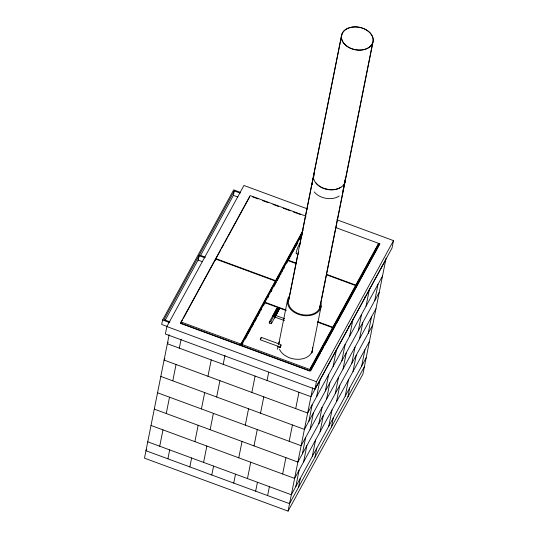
<?xml version="1.0" encoding="UTF-8"?>
<svg xmlns="http://www.w3.org/2000/svg" width="538" height="538" viewBox="0 0 538 538"><rect width="100%" height="100%" fill="white"/><g stroke="black" fill="none" stroke-linecap="round" stroke-linejoin="round"><path stroke-width="0.81" d="M272.631 316.727L272.558 316.223M278.697 308.442L275.402 314.468L274.831 314.125L276.028 314.569L274.77 317.992L275.126 316.209L279.074 308.926L278.126 308.099A1.291 0.888 28.7 0 0 276.747 308.55L269.262 322.249M274.918 312.538L276.747 308.55M275.597 315.846L279.074 308.926M275.846 315.456L275.779 314.952M240.654 192.436L233.674 189.867L162.577 319.989L161.689 324.448L167.116 326.452M307.709 208.986L243.943 185.476L166.861 326.559L165.374 333.99L314.945 389.135L392.027 248.052L393.513 240.62L336.835 219.726M169.147 334.744L144.487 458.161L288.072 511.1L362.908 374.125L386.102 258.065M181.071 322L180.835 323.19L240.661 345.248L275.086 282.242L275.328 281.051L215.496 258.993L181.071 322L240.903 344.058L240.661 345.248M159.719 446.224L162.987 429.875M166.255 413.534L169.517 397.185M172.785 380.837L176.054 364.495M179.315 348.147L181.118 339.155M165.072 320.453L198.045 260.096L198.939 255.637L204.917 257.843M198.421 259.41L199.161 255.698M167.91 458.82L169.692 449.902M215.261 260.184L215.496 258.993M215.489 259.773L215.725 258.583L250.15 195.576L306.041 216.182M200.432 255.732L233.405 195.375L234.299 190.916L240.278 193.122M189.847 466.903L191.629 457.986M194.897 441.644L198.159 425.296M201.427 408.947L204.696 392.605M207.957 376.257L211.226 359.909M203.593 462.398L206.861 446.056M210.123 429.707L213.391 413.359M216.659 397.017L219.928 380.669M223.189 364.327L224.985 355.336M211.784 474.993L213.566 466.076M286.008 310.5L264.723 302.652L241.898 344.428L241.656 345.618L309.464 370.615L332.289 328.839L332.524 327.649L317.548 322.127M264.723 302.652L263.687 305.308M296.418 263.707L287.749 260.506L264.945 302.242L264.709 303.432L265.51 301.966M233.721 483.084L235.503 474.166M238.764 457.818L242.033 441.476M245.301 425.128L248.563 408.779M251.831 392.437L255.099 376.089M303.17 230.089L275.55 280.641L275.315 281.831L302.531 232.012M287.736 261.286L287.971 260.096L301.973 234.474M247.467 478.578L250.735 462.229M253.997 445.888L257.265 429.539M260.533 413.191L263.795 396.849M267.063 380.5L268.697 372.33M277.433 349.263L278.079 346.035M278.65 344.454L287.42 300.574M288.355 301.482L298.207 252.181M298.536 250.54L341.717 34.439M288.993 299.061L297.857 254.689M299.498 246.471L341.859 34.479M312.477 182.308L312.8 180.687M313.123 179.067L313.93 175.011M255.658 491.167L257.44 482.256M267.621 495.579L269.404 486.668M282.638 473.998L285.907 457.65M289.175 441.301L292.437 424.959M295.705 408.611L298.973 392.263M343.54 187.863L344.676 182.187A15.831 11.231 11.3 0 0 344.993 180.755M319.861 307.117L372.733 42.536A15.979 11.338 11.3 0 0 352.605 27.115A15.979 11.338 11.3 0 0 346.553 45.864A15.979 11.338 11.3 0 0 372.733 42.536M319.68 308.799L372.874 42.576A16.127 11.446 11.3 0 0 352.565 27.008A16.127 11.446 11.3 0 0 346.452 45.938A16.127 11.446 11.3 0 0 372.874 42.576M311.784 352.995L321.132 306.23M309.464 370.615L309.7 369.431L332.524 327.649M288.072 511.1L312.733 387.69M314.945 389.135L316.425 381.704L393.513 240.62M295.826 486.534L299.094 470.192M302.363 453.843L305.624 437.495M308.893 421.153L312.161 404.805M315.429 388.456L315.752 386.822M298.536 487.233L300.318 478.316M303.587 461.974L306.855 445.625M310.117 429.277L313.385 412.935M316.653 396.587L319.915 380.238M355.551 285.51L332.753 327.238L332.511 328.429L355.315 286.7L355.551 285.51L326.378 274.757M312.296 456.399L315.557 440.057M318.826 423.709L322.094 407.36M325.356 391.018L328.624 374.67M314.999 457.098L316.781 448.181M320.049 431.839L323.318 415.491M326.579 399.142L329.848 382.8M333.116 366.452L336.385 350.103M355.773 285.1L355.537 286.29L378.335 244.555L378.577 243.364L355.773 285.1L326.606 274.34M328.758 426.264L332.027 409.922M335.288 393.574L338.557 377.225M341.825 360.884L345.087 344.535M348.355 328.187L348.685 326.553M331.469 426.964L333.251 418.046M336.512 401.704L339.781 385.356M343.049 369.007L346.311 352.666M349.579 336.317L352.847 319.969M345.221 396.129L348.49 379.788M351.758 363.439L355.019 347.091M358.288 330.749L361.556 314.4M364.818 298.052L365.147 296.418M347.931 396.829L349.713 387.911M352.982 371.57L356.243 355.221M359.512 338.873L362.78 322.531M366.042 306.183L369.31 289.834M347.494 303.385L379.801 243.795L335.214 227.379M361.684 365.995L364.952 349.653M368.221 333.304L371.482 316.956M374.751 300.614L378.019 284.266M381.287 267.917L381.61 266.283M283.808 320.09L283.795 320.554M261.206 337.743L260.95 338.61M284.138 318.832L284.373 318.409M280.997 345.652L280.412 346.99L279.699 347.286A1.291 0.915 11.3 0 1 278.045 346.27M260.701 339.209L260.278 339.72L261.199 337.353L281.145 344.703L280.258 347.124L280.574 346.694A1.291 0.915 11.3 0 0 280.547 346.216M198.939 255.637L163.949 319.673L169.934 321.879M234.299 190.916L199.309 254.951L205.294 257.157M168.159 342.262L167.352 343.735L310.937 396.674L385.773 259.699M182.584 319.707L180.573 323.385L310.197 371.18L379.801 243.795M183.391 318.234L220.809 249.753M221.609 248.28L224.023 243.862M224.83 242.389L227.244 237.971M228.045 236.498L249.773 196.733M164.89 358.611L164.09 360.083L307.669 413.023L382.511 276.048M146.78 449.257L145.973 450.73L289.558 503.669L364.394 366.694M240.903 344.058L275.328 281.051M242.06 344.885L242.86 343.419M245.261 339.021L247.265 335.356M248.065 333.89L250.466 329.491M251.273 328.025L253.674 323.627M254.474 322.161L256.875 317.763M257.675 316.297L258.475 314.831M259.282 313.365L260.083 311.899M260.883 310.433L261.683 308.973M267.911 297.575L268.711 296.108M271.112 291.717L271.912 290.251M273.909 286.593L276.31 282.194M277.11 280.735L279.511 276.337M280.311 274.878L281.112 273.412M281.912 271.946L282.712 270.486M283.513 269.02L284.313 267.554M286.707 263.163L287.507 261.697M288.933 259.087L291.334 254.696M292.134 253.237L294.535 248.838M295.335 247.379L297.736 242.981M299.733 239.323L302.134 234.931M272.551 316.465L276.74 308.792M270.641 321.798L278.126 308.099M275.133 314.273L278.428 308.24M275.624 314.696L278.919 308.671M276.196 314.004L277.292 311.993M275.738 315.288L279.148 309.189M271.656 323.13L274.952 317.104L284.158 320.493M275.765 315.671L279.141 309.431M310.796 370.554L320.372 353.036M321.166 351.57L323.56 347.192M324.36 345.732L335.927 324.562M336.727 323.103L347.097 304.118M379.243 292.396L304.4 429.371L160.822 376.425M375.975 308.738L301.139 445.713L157.553 392.774M372.706 325.087L297.87 462.061L154.285 409.122M369.445 341.435L294.602 478.41L151.023 425.464M366.176 357.777L291.34 494.752L147.755 441.812M284.064 318.745L284.232 318.509A1.399 0.336 -64.2 0 1 284.4 318.321M283.849 320.44L283.694 320.614A1.399 0.336 -64.2 0 1 283.721 319.364M278.892 309.821L278.388 309.982M260.318 339.774L280.258 347.124M252.53 196.868L258.032 198.899M262.746 200.634L268.24 202.658M272.954 204.4L278.455 206.424M283.17 208.166L290.238 210.768M293.385 211.932L300.453 214.534M378.086 243.963L379.646 244.534M233.405 195.375L237.897 197.029M287.971 260.096L295.853 263.008M215.725 258.583L275.55 280.641M198.045 260.096L202.53 261.75M264.945 302.242L286.236 310.09M317.77 321.717L332.753 327.238M275.577 315.389L284.017 318.503M275.126 316.209L273.929 315.772A1.291 0.888 28.7 0 1 274.703 317.487M241.898 344.428L309.7 369.431M162.577 319.989L169.557 322.565M166.861 326.559L316.425 381.704M312.336 350.904A17.203 12.206 11.3 0 1 311.973 352.464M279.451 349.196A17.203 12.206 11.3 0 0 293.075 358.812A17.203 12.206 11.3 0 0 309.471 355.389L311.569 352.753A17.203 12.206 11.3 0 0 312.571 347.299M278.65 344.024A17.203 12.206 11.3 0 1 279.303 341.717M320.978 303.015A17.095 12.132 11.3 0 1 309.209 315.598A17.095 12.132 11.3 0 1 288.859 306.969L287.568 303.782A17.095 12.132 11.3 0 1 289.336 296.182M320.244 304.562A16.127 11.446 11.3 0 1 307.918 315.006A16.127 11.446 11.3 0 1 289.733 306.768L288.516 303.762A16.127 11.446 11.3 0 1 288.987 298.563M341.005 187.096A15.979 11.338 11.3 0 1 316.001 182.994M313.573 177.103A15.979 11.338 11.3 0 1 313.95 174.164M345.201 179.282A15.979 11.338 11.3 0 1 344.818 182.221M345.349 179.295A16.127 11.446 11.3 0 1 326.882 189.363A16.127 11.446 11.3 0 1 314.4 172.732M339.222 196.014A15.979 11.338 11.3 0 1 314.219 191.911M311.845 184.527A15.979 11.338 11.3 0 1 312.168 183.081M343.426 188.946A15.979 11.338 11.3 0 1 343.036 191.138M329.182 189.511A15.831 11.231 11.3 0 1 326.721 189.107M313.721 177.11A15.831 11.231 11.3 0 1 313.775 175.637M311.993 184.547A15.831 11.231 11.3 0 1 312.316 183.115M343.278 188.932A15.831 11.231 11.3 0 1 343.083 190.398M296.687 253.647A5.373 0.82 -69.8 0 1 297.191 249.074A5.373 0.82 -69.8 0 1 300.11 243.896M298.186 254.508A5.373 0.82 -69.8 0 1 298.758 251.111M269.491 323.008A1.291 0.888 28.7 0 0 271.569 323.345A1.291 0.888 28.7 0 0 270.325 321.711A1.291 0.888 28.7 0 0 269.491 323.008"/></g></svg>
